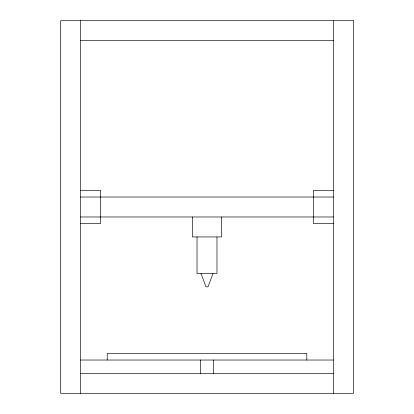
<?xml version="1.0" encoding="UTF-8"?>
<svg xmlns="http://www.w3.org/2000/svg" width="414" height="414" viewBox="0 0 414 414"><rect width="100%" height="100%" fill="white"/><g stroke="black" fill="none" stroke-linecap="round" stroke-linejoin="round"><path stroke-width="0.62" d="M212.987 273.535L207.999 286.845L206.001 286.845L201.013 273.535M80.58 40.66L333.42 40.66M80.58 190.368L100.545 190.368L100.545 223.632L80.58 223.632M333.42 190.368L313.455 190.368L313.455 223.632L333.42 223.632M80.58 197.017L333.42 197.017M80.58 216.983L333.42 216.983M80.58 360.03L333.42 360.03M80.58 373.34L333.42 373.34M333.42 20.7L333.42 393.3M306.805 360.03L306.805 353.38L107.195 353.38L107.195 360.03M221.64 216.983L221.64 236.943L192.36 236.943L192.36 216.983M216.983 236.943L216.983 273.535L197.017 273.535L197.017 236.943M213.655 360.03L213.655 373.469M200.345 360.03L200.345 373.469M80.58 20.7L80.58 393.3M353.38 20.7L60.62 20.7L60.62 393.3L353.38 393.3L353.38 20.7"/></g></svg>
